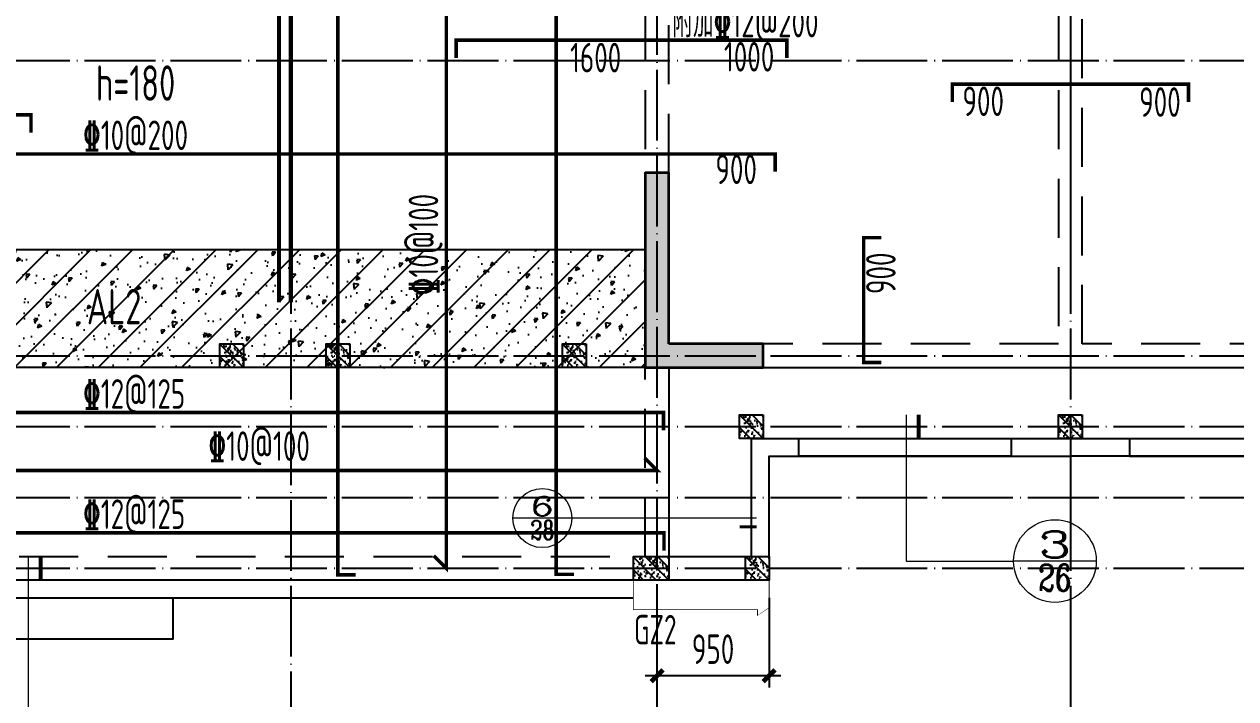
# Model space of a CAD drawing. Extents: x 393367 to 3005760, y 4998 to 826018.
# Drawn here: x 2511249 to 2521507, y 486396 to 492109 of the extents above; entities that cross this region are included whole.
import ezdxf
from ezdxf.enums import TextEntityAlignment as Align

# ---------------------------------------------------------------- set-up
doc = ezdxf.new("R2010")
doc.units = 0
doc.header["$LTSCALE"] = 1000
for name, pattern in [('CENTER', [8, 5, -1, 1, -1]), ('DASH', [0.35, 0.25, -0.1]), ('DASHED', [0.75, 0.5, -0.25]), ('DOTE', [2.4200000000000004, 2, -0.2, 0.02, -0.2])]:
    doc.linetypes.add(name, pattern=pattern)
doc.layers.get('0').update_dxf_attribs({"linetype": 'CONTINUOUS'})
doc.layers.get('Defpoints').update_dxf_attribs({"linetype": 'CONTINUOUS'})
for name, color, linetype in [('BEAM', 4, 'DASH'), ('DIM', 3, 'CONTINUOUS'), ('DOTE', 8, 'DOTE'), ('PUB_TEXT', 7, 'CONTINUOUS'), ('S-大样-砼线', 7, 'CONTINUOUS'), ('S-板正筋', 2, 'CONTINUOUS'), ('S-板正筋文字', 3, 'CONTINUOUS'), ('S-板负筋', 13, 'CONTINUOUS'), ('S-板负筋文字', 4, 'CONTINUOUS'), ('S-板负筋标注', 7, 'CONTINUOUS'), ('S-构造柱', 212, 'CONTINUOUS'), ('S-构造柱编号', 130, 'CONTINUOUS'), ('S-梁', 4, 'DASHED'), ('S-梁实线', 4, 'CONTINUOUS'), ('S-楼板文字', 7, 'CONTINUOUS'), ('S-砼墙', 150, 'CONTINUOUS'), ('S-砼墙填充', 251, 'CONTINUOUS'), ('TEXT', 7, 'CONTINUOUS'), ('THIN', 7, 'CONTINUOUS'), ('板面附加钢筋', 4, 'CONTINUOUS'), ('看线', 251, 'CONTINUOUS')]:
    doc.layers.add(name, color=color, linetype=linetype)
doc.layers.add('DIM_IDEN', color=3, linetype='CONTINUOUS', lineweight=15)
doc.styles.add('_TCH_LABEL', font='COMPLEX', dxfattribs={"bigfont": 'GBCBIG'})
doc.styles.add('TSSD_Rein', font='Tssdeng.shx', dxfattribs={"width": 0.7, "bigfont": 'hztxt.shx'})
doc.dimstyles.new('TSSD_100_100$0', dxfattribs={"dimtxt": 250, "dimasz": 100, "dimexe": 100, "dimexo": 250, "dimgap": 100, "dimtad": 1, "dimdec": 0, "dimzin": 0, "dimdsep": 46, "dimtxsty": 'TSSD_Rein', "dimblk": 'ARCHTICK', "dimcen": 0, "dimdle": 100, "dimclrt": 7, "dimadec": 0, "dimazin": 0, "dimtfac": 1, "dimtdec": 0, "dimtix": 1, "dimtmove": 2, "dimatfit": 3, "dimldrblk": '_tsdbk', "dimfxl": 1, "dimtolj": 1, "dimtzin": 0, "dimarcsym": 0})

# ---------------------------------------------------------------- blocks, each defined once
blk = doc.blocks.new('二层')
at = {"layer": 'S-砼墙填充'}
blk.add_hatch(color=142, dxfattribs=at).paths.add_polyline_path([(24000.19296103204, -10150.00023589039), (24000.19296196755, -8700.000273788464), (23800.19296203228, -8700.000273659243), (23800.19296096778, -10350.00023555721), (24800.19926288864, -10350.00023666827), (24800.19926311122, -10150.00023677933)])
at = {"layer": 'S-梁'}
for p, q in [((23800.19296298362, -5750.011108581326), (23800.19296201644, -8700.000273690908)), ((24000.19296198385, -8700.000273756566), (24000.19296295103, -5750.010369877215)), ((27300.19313100027, -5749.998365742504), (27300.19313100027, -10150.00023672369)), ((27500.19313100027, -10150.00023672369), (27500.19313100027, -5749.998468855396)), ((27300.19313100027, -10150.00023672369), (24800.19926299993, -10150.00023672369)), ((30000.18699900014, -10150.00023672369), (27500.19313100027, -10150.00023672369)), ((23799.99644913059, -11950.00023682055), (23799.99644809868, -10350.00023672369)), ((16999.9984182925, -11950.00024120748), (23799.99644913059, -11950.00023682055))]:
    blk.add_line(p, q, dxfattribs=at)
at = {"layer": 'S-梁实线'}
for p, q in [((23999.99644803395, -10350.00023672369), (23999.99644906633, -11950.00023669156)), ((24800.19926299993, -10350.00023672369), (27400.19313100027, -10350.00023672369)), ((27400.19313100027, -10350.00023672369), (30000.18699900014, -10350.00023672369)), ((23999.99644906633, -11950.00023669156), (24849.99644909846, -11950.000236272)), ((24849.99644909846, -11950.000236272), (24849.99644922744, -12150.0002362075)), ((23899.99644922744, -12150.00023669156), (15900.00103890803, -12150.0041983354)), ((24849.99644922744, -12150.0002362075), (23899.99644922744, -12150.00023669156))]:
    blk.add_line(p, q, dxfattribs=at)
at = {"layer": 'S-砼墙', "color": 150, "lineweight": 35}
blk.add_lwpolyline([(24000.19296103204, -10150.00023589039), (24000.19296196755, -8700.000273788464), (23800.19296203228, -8700.000273659243), (23800.19296096778, -10350.00023555721), (24800.19926288864, -10350.00023666827), (24800.19926311122, -10150.00023677933)], close=True, dxfattribs=at)
blk = doc.blocks.new('A$C3AD31606')
at = {"layer": 'BEAM', "linetype": 'ByBlock'}
h = blk.add_hatch(dxfattribs=at)
h.set_pattern_fill('ARMORED', color=252, scale=50, angle=180, style=0)
h.set_pattern_definition([(229.9999999999999, (-200570.9387563858, 1916511.613366324), (-358.6300913003767, 31.37606749129769), [37.49999999999997, -412.4999999999998]), (175, (-200570.9387563858, 1916511.613366324), (69.37566680649986, -376.0960668500059), [30, -330]), (280.4514, (-200600.8245963855, 1916514.228036324), (-289.2546908570109, -344.7197710304767), [31.87009499999983, -350.5710559999973]), (226.1842, (-200570.9387563858, 1916411.613366324), (-533.6205243128222, 82.75950716450924), [56.25, -618.75]), (276.6356, (-200615.4071288863, 1916418.510019825), (-467.3313527743519, -487.0589354502206), [47.80514399999959, -525.8564999999935]), (171.1842, (-200570.9387563858, 1916411.613366324), (-467.3309725668138, -487.0593004626621), [44.99999999999966, -494.9999999999973]), (201, (-200620.9387563858, 1916436.613366324), (-298.4535260592307, 201.3094453326695), [37.5, -412.5]), (145.9999999999999, (-200620.9387563858, 1916436.613366324), (-121.657665960791, -362.5750225234265), [30, -329.9999999999999]), (251.4514, (-200645.8098728862, 1916453.389169324), (-420.1113142907451, -161.265248354976), [31.87009499999983, -350.5710559999973]), (217.5, (-200570.9387563858, 1916511.613366324), (-6.079927658645395, -166.4469269156558), [0, -325.9999999999995, 0, -334.9999999999995, 0, -331.2499999999995]), (187.5, (-200570.9387563858, 1916511.613366324), (-131.5347687210744, -197.2058559411801), [0, -191, 0, -318.5, 0, -126.25]), (147.4999999999999, (-200459.4387563858, 1916511.613366324), (-266.9112180862045, 11.27743586719), [0, -125, 0, -389.9999999999998, 0, -517.4999999999997]), (137.5, (-200409.4387563858, 1916511.613366324), (-291.5930846711931, -50.0524911661587), [0, -162.4999999999997, 0, -258.9999999999995, 0, -367.4999999999995]), (225, (-200570.9387563858, 1916511.613366324), (176.7766952966368, -176.7766952966369), [])])
h.paths.add_polyline_path([(23900.19237627229, 2090.310896503855), (17100.19434484188, 2090.311133436917), (17100.19434484188, 3090.311133436917), (23900.19237627229, 3090.310896503855)])
at = {"layer": 'S-构造柱'}
h = blk.add_hatch(dxfattribs=at)
h.set_pattern_fill('ARMORED', color=256, scale=15, angle=-90.00000000000001, style=0)
h.set_pattern_definition([(320, (-133889.4093842306, 3280763.765218325), (-9.412820247389286, -107.589027390113), [11.25, -123.75]), (265, (-133889.4093842306, 3280763.765218325), (112.8288200550018, 20.81270004194998), [9, -99]), (10.45139999999996, (-133890.1937852302, 3280754.799466327), (103.415931309143, -86.77640725710324), [9.561028499999967, -105.1713167999997]), (316.1842, (-133859.4093842306, 3280763.765218325), (-24.82785214935274, -160.0861572938467), [16.875, -185.625]), (6.635599999999986, (-133861.4783802801, 3280750.424706575), (146.1176806350662, -140.1994058323055), [14.34154319999978, -157.7569499999965]), (261.1841999999999, (-133859.4093842306, 3280763.765218325), (146.1177901387987, -140.1992917700441), [13.49999999999979, -148.4999999999966]), (290.9999999999999, (-133866.9093842306, 3280748.765218325), (-60.39283359980084, -89.53605781776923), [11.25, -123.75]), (236, (-133866.9093842306, 3280748.765218325), (108.772506757028, -36.49729978823728), [8.999999999999998, -98.99999999999999]), (341.4514, (-133871.942125129, 3280741.303883377), (48.37957450649284, -126.0333942872235), [9.5610285, -105.1713168]), (307.5, (-133889.4093842306, 3280763.765218325), (49.93407807469672, -1.823978297593609), [0, -97.79999999999828, 0, -100.4999999999983, 0, -99.37499999999828]), (277.5, (-133889.4093842306, 3280763.765218325), (59.16175678235403, -39.46043061632231), [0, -57.29999999999999, 0, -95.54999999999998, 0, -37.87499999999999]), (237.5, (-133889.4093842306, 3280797.215218324), (-3.383230760156985, -80.07336542586137), [0, -37.5, 0, -117, 0, -155.25]), (227.5, (-133889.4093842306, 3280812.215218324), (15.01574734984763, -87.47792540135794), [0, -48.75, 0, -77.69999999999999, 0, -110.25]), (315, (-133889.4093842306, 3280763.765218325), (53.03300858899107, 53.03300858899105), [])])
h.paths.add_polyline_path([(20499.99907827843, 2290.311370963696), (20499.99907827843, 2090.311370963696), (20299.99941526493, 2090.311370967887), (20299.99941526493, 2290.311370967887)])
h = blk.add_hatch(dxfattribs=at)
h.set_pattern_fill('ARMORED', color=256, scale=15, angle=-90.00000000000001, style=0)
h.set_pattern_definition([(320, (-132989.4090468818, 3280763.761032519), (-9.412820247389286, -107.589027390113), [11.25, -123.75]), (265, (-132989.4090468818, 3280763.761032519), (112.8288200550018, 20.81270004194998), [9, -99]), (10.45139999999996, (-132990.1934478814, 3280754.795280521), (103.415931309143, -86.77640725710324), [9.561028499999967, -105.1713167999997]), (316.1842, (-132959.4090468818, 3280763.761032519), (-24.82785214935274, -160.0861572938467), [16.875, -185.625]), (6.635599999999986, (-132961.4780429313, 3280750.420520769), (146.1176806350662, -140.1994058323055), [14.34154319999978, -157.7569499999965]), (261.1841999999999, (-132959.4090468818, 3280763.761032519), (146.1177901387987, -140.1992917700441), [13.49999999999978, -148.4999999999965]), (290.9999999999999, (-132966.9090468818, 3280748.761032519), (-60.39283359980084, -89.53605781776923), [11.25, -123.75]), (236, (-132966.9090468818, 3280748.761032519), (108.772506757028, -36.49729978823728), [8.999999999999998, -98.99999999999999]), (341.4514, (-132971.9417877803, 3280741.299697571), (48.37957450649284, -126.0333942872235), [9.5610285, -105.1713168]), (307.5, (-132989.4090468818, 3280763.761032519), (49.93407807469672, -1.823978297593609), [0, -97.79999999999826, 0, -100.4999999999983, 0, -99.37499999999827]), (277.5, (-132989.4090468818, 3280763.761032519), (59.16175678235403, -39.46043061632231), [0, -57.29999999999999, 0, -95.54999999999998, 0, -37.87499999999999]), (237.5, (-132989.4090468818, 3280797.211032518), (-3.383230760156985, -80.07336542586137), [0, -37.5, 0, -117, 0, -155.25]), (227.5, (-132989.4090468818, 3280812.211032518), (15.01574734984763, -87.47792540135794), [0, -48.75, 0, -77.69999999999999, 0, -110.25]), (315, (-132989.4090468818, 3280763.761032519), (53.03300858899107, 53.03300858899105), [])])
h.paths.add_polyline_path([(21399.99941562722, 2290.30718515761), (21399.99941562722, 2090.30718515761), (21199.99975261372, 2090.307185161801), (21199.99975261372, 2290.307185161801)])
h = blk.add_hatch(dxfattribs=at)
h.set_pattern_fill('ARMORED', color=256, scale=15, angle=-90.00000000000001, style=0)
h.set_pattern_definition([(320, (-130989.4093838683, 3280763.76521844), (-9.412820247389286, -107.589027390113), [11.25, -123.75]), (265, (-130989.4093838683, 3280763.76521844), (112.8288200550018, 20.81270004194998), [9, -99]), (10.45139999999996, (-130990.1937848679, 3280754.799466441), (103.415931309143, -86.77640725710324), [9.561028499999967, -105.1713167999997]), (316.1842, (-130959.4093838683, 3280763.76521844), (-24.82785214935274, -160.0861572938467), [16.875, -185.625]), (6.635599999999986, (-130961.4783799178, 3280750.424706689), (146.1176806350662, -140.1994058323055), [14.34154319999978, -157.7569499999964]), (261.1841999999999, (-130959.4093838683, 3280763.76521844), (146.1177901387987, -140.1992917700441), [13.49999999999978, -148.4999999999965]), (290.9999999999999, (-130966.9093838683, 3280748.76521844), (-60.39283359980084, -89.53605781776923), [11.25, -123.75]), (236, (-130966.9093838683, 3280748.76521844), (108.772506757028, -36.49729978823728), [8.999999999999998, -98.99999999999999]), (341.4514, (-130971.9421247668, 3280741.303883492), (48.37957450649284, -126.0333942872235), [9.5610285, -105.1713168]), (307.5, (-130989.4093838683, 3280763.76521844), (49.93407807469672, -1.823978297593609), [0, -97.79999999999824, 0, -100.4999999999982, 0, -99.37499999999824]), (277.5, (-130989.4093838683, 3280763.76521844), (59.16175678235403, -39.46043061632231), [0, -57.29999999999999, 0, -95.54999999999998, 0, -37.87499999999999]), (237.5, (-130989.4093838683, 3280797.215218439), (-3.383230760156985, -80.07336542586137), [0, -37.5, 0, -117, 0, -155.25]), (227.5, (-130989.4093838683, 3280812.215218439), (15.01574734984763, -87.47792540135794), [0, -48.75, 0, -77.69999999999999, 0, -110.25]), (315, (-130989.4093838683, 3280763.76521844), (53.03300858899107, 53.03300858899105), [])])
h.paths.add_polyline_path([(23399.99907864071, 2290.311371078365), (23399.99907864071, 2090.311371078365), (23199.99941562722, 2090.311371082556), (23199.99941562722, 2290.311371082556)])
h = blk.add_hatch(dxfattribs=at)
h.set_pattern_fill('ARMORED', color=256, scale=15, angle=-90.00000000000001, style=0)
h.set_pattern_definition([(320, (-129489.4093841999, 3280163.761032279), (-9.412820247389286, -107.589027390113), [11.25, -123.75]), (265, (-129489.4093841999, 3280163.761032279), (112.8288200550018, 20.81270004194998), [9, -99]), (10.45139999999996, (-129490.1937851994, 3280154.795280281), (103.415931309143, -86.77640725710324), [9.561028499999967, -105.1713167999997]), (316.1842, (-129459.4093841999, 3280163.761032279), (-24.82785214935274, -160.0861572938467), [16.875, -185.625]), (6.635599999999986, (-129461.4783802493, 3280150.420520528), (146.1176806350662, -140.1994058323055), [14.34154319999978, -157.7569499999965]), (261.1841999999999, (-129459.4093841999, 3280163.761032279), (146.1177901387987, -140.1992917700441), [13.49999999999978, -148.4999999999965]), (290.9999999999999, (-129466.9093841999, 3280148.761032279), (-60.39283359980084, -89.53605781776923), [11.25, -123.75]), (236, (-129466.9093841999, 3280148.761032279), (108.772506757028, -36.49729978823728), [8.999999999999998, -98.99999999999999]), (341.4514, (-129471.9421250983, 3280141.299697331), (48.37957450649284, -126.0333942872235), [9.5610285, -105.1713168]), (307.5, (-129489.4093841999, 3280163.761032279), (49.93407807469672, -1.823978297593609), [0, -97.79999999999826, 0, -100.4999999999983, 0, -99.37499999999827]), (277.5, (-129489.4093841999, 3280163.761032279), (59.16175678235403, -39.46043061632231), [0, -57.29999999999999, 0, -95.54999999999998, 0, -37.87499999999999]), (237.5, (-129489.4093841999, 3280197.211032278), (-3.383230760156985, -80.07336542586137), [0, -37.5, 0, -117, 0, -155.25]), (227.5, (-129489.4093841999, 3280212.211032278), (15.01574734984763, -87.47792540135794), [0, -48.75, 0, -77.69999999999999, 0, -110.25]), (315, (-129489.4093841999, 3280163.761032279), (53.03300858899107, 53.03300858899105), [])])
h.paths.add_polyline_path([(24899.99907830916, 1690.30718491727), (24899.99907830916, 1490.30718491727), (24699.99941530172, 1490.307184921461), (24699.99941530172, 1690.307184921461)])
h = blk.add_hatch(dxfattribs=at)
h.set_pattern_fill('ARMORED', color=256, scale=15, angle=-90.00000000000001, style=0)
h.set_pattern_definition([(320, (-126789.4092156989, 3280163.76521844), (-9.412820247389286, -107.589027390113), [11.25, -123.75]), (265, (-126789.4092156989, 3280163.76521844), (112.8288200550018, 20.81270004194998), [9, -99]), (10.45139999999996, (-126790.1936166985, 3280154.799466442), (103.415931309143, -86.77640725710324), [9.561028499999967, -105.1713167999997]), (316.1842, (-126759.4092156989, 3280163.76521844), (-24.82785214935274, -160.0861572938467), [16.875, -185.625]), (6.635599999999986, (-126761.4782117484, 3280150.42470669), (146.1176806350662, -140.1994058323055), [14.34154319999978, -157.7569499999965]), (261.1841999999999, (-126759.4092156989, 3280163.76521844), (146.1177901387987, -140.1992917700441), [13.49999999999978, -148.4999999999965]), (290.9999999999999, (-126766.9092156989, 3280148.76521844), (-60.39283359980084, -89.53605781776923), [11.25, -123.75]), (236, (-126766.9092156989, 3280148.76521844), (108.772506757028, -36.49729978823728), [8.999999999999998, -98.99999999999999]), (341.4514, (-126771.9419565974, 3280141.303883493), (48.37957450649284, -126.0333942872235), [9.5610285, -105.1713168]), (307.5, (-126789.4092156989, 3280163.76521844), (49.93407807469672, -1.823978297593609), [0, -97.79999999999825, 0, -100.4999999999983, 0, -99.37499999999825]), (277.5, (-126789.4092156989, 3280163.76521844), (59.16175678235403, -39.46043061632231), [0, -57.29999999999999, 0, -95.54999999999998, 0, -37.87499999999999]), (237.5, (-126789.4092156989, 3280197.21521844), (-3.383230760156985, -80.07336542586137), [0, -37.5, 0, -117, 0, -155.25]), (227.5, (-126789.4092156989, 3280212.21521844), (15.01574734984763, -87.47792540135794), [0, -48.75, 0, -77.69999999999999, 0, -110.25]), (315, (-126789.4092156989, 3280163.76521844), (53.03300858899107, 53.03300858899105), [])])
h.paths.add_polyline_path([(27599.9992468101, 1690.311371079704), (27599.9992468101, 1490.311371079704), (27399.99958380265, 1490.311371083895), (27399.99958380265, 1690.311371083895)])
h = blk.add_hatch(dxfattribs=at)
h.set_pattern_fill('ARMORED', color=256, scale=15, angle=-90.00000000000001, style=0)
h.set_pattern_definition([(320, (-130289.4093842003, 3278963.761032268), (-9.412820247389286, -107.589027390113), [11.25, -123.75]), (265, (-130289.4093842003, 3278963.761032268), (112.8288200550018, 20.81270004194998), [9, -99]), (10.45139999999996, (-130290.1937851999, 3278954.79528027), (103.415931309143, -86.77640725710324), [9.561028499999967, -105.1713167999997]), (316.1842, (-130259.4093842003, 3278963.761032268), (-24.82785214935274, -160.0861572938467), [16.875, -185.625]), (6.635599999999986, (-130261.4783802498, 3278950.420520518), (146.1176806350662, -140.1994058323055), [14.34154319999978, -157.7569499999965]), (261.1841999999999, (-130259.4093842003, 3278963.761032268), (146.1177901387987, -140.1992917700441), [13.49999999999978, -148.4999999999965]), (290.9999999999999, (-130266.9093842003, 3278948.761032268), (-60.39283359980084, -89.53605781776923), [11.25, -123.75]), (236, (-130266.9093842003, 3278948.761032268), (108.772506757028, -36.49729978823728), [8.999999999999998, -98.99999999999999]), (341.4514, (-130271.9421250988, 3278941.299697321), (48.37957450649284, -126.0333942872235), [9.5610285, -105.1713168]), (307.5, (-130289.4093842003, 3278963.761032268), (49.93407807469672, -1.823978297593609), [0, -97.79999999999826, 0, -100.4999999999983, 0, -99.37499999999827]), (277.5, (-130289.4093842003, 3278963.761032268), (59.16175678235403, -39.46043061632231), [0, -57.29999999999999, 0, -95.54999999999998, 0, -37.87499999999999]), (237.5, (-130289.4093842003, 3278997.211032268), (-3.383230760156985, -80.07336542586137), [0, -37.5, 0, -117, 0, -155.25]), (227.5, (-130289.4093842003, 3279012.211032268), (15.01574734984763, -87.47792540135794), [0, -48.75, 0, -77.69999999999999, 0, -110.25]), (315, (-130289.4093842003, 3278963.761032268), (53.03300858899107, 53.03300858899105), [])])
h.paths.add_polyline_path([(24099.9990783087, 490.3071849072003), (24099.9990783087, 290.3071849072003), (23799.99941530125, 290.3071849113912), (23799.99941530125, 490.3071849113912)])
h = blk.add_hatch(dxfattribs=at)
h.set_pattern_fill('ARMORED', color=256, scale=15, angle=-90.00000000000001, style=0)
h.set_pattern_definition([(320, (-129439.4090472115, 3278963.761032299), (-9.412820247389286, -107.589027390113), [11.25, -123.75]), (265, (-129439.4090472115, 3278963.761032299), (112.8288200550018, 20.81270004194998), [9, -99]), (10.45139999999996, (-129440.1934482111, 3278954.795280301), (103.415931309143, -86.77640725710324), [9.561028499999967, -105.1713167999997]), (316.1842, (-129409.4090472115, 3278963.761032299), (-24.82785214935274, -160.0861572938467), [16.875, -185.625]), (6.635599999999986, (-129411.478043261, 3278950.420520549), (146.1176806350662, -140.1994058323055), [14.34154319999978, -157.7569499999965]), (261.1841999999999, (-129409.4090472115, 3278963.761032299), (146.1177901387987, -140.1992917700441), [13.49999999999979, -148.4999999999966]), (290.9999999999999, (-129416.9090472115, 3278948.761032299), (-60.39283359980084, -89.53605781776923), [11.25, -123.75]), (236, (-129416.9090472115, 3278948.761032299), (108.772506757028, -36.49729978823728), [8.999999999999998, -98.99999999999999]), (341.4514, (-129421.94178811, 3278941.299697352), (48.37957450649284, -126.0333942872235), [9.5610285, -105.1713168]), (307.5, (-129439.4090472115, 3278963.761032299), (49.93407807469672, -1.823978297593609), [0, -97.79999999999828, 0, -100.4999999999983, 0, -99.37499999999828]), (277.5, (-129439.4090472115, 3278963.761032299), (59.16175678235403, -39.46043061632231), [0, -57.29999999999999, 0, -95.54999999999998, 0, -37.87499999999999]), (237.5, (-129439.4090472115, 3278997.211032298), (-3.383230760156985, -80.07336542586137), [0, -37.5, 0, -117, 0, -155.25]), (227.5, (-129439.4090472115, 3279012.211032298), (15.01574734984763, -87.47792540135794), [0, -48.75, 0, -77.69999999999999, 0, -110.25]), (315, (-129439.4090472115, 3278963.761032299), (53.03300858899107, 53.03300858899105), [])])
h.paths.add_polyline_path([(24949.99941529753, 490.3071849378757), (24949.99941529753, 290.3071849378757), (24749.99975229008, 290.3071849420667), (24749.99975229008, 490.3071849420667)])
at = {"layer": 'BEAM', "linetype": 'ByBlock'}
blk.add_lwpolyline([(23900.19237627229, 2090.310896503855), (17100.19434484188, 2090.311133436917), (17100.19434484188, 3090.311133436917), (23900.19237627229, 3090.310896503855)], close=True, dxfattribs=at)
at = {"layer": 'S-构造柱'}
for points in [[(20499.99907827843, 2290.311370963696), (20499.99907827843, 2090.311370963696), (20299.99941526493, 2090.311370967887), (20299.99941526493, 2290.311370967887)], [(21399.99941562722, 2290.30718515761), (21399.99941562722, 2090.30718515761), (21199.99975261372, 2090.307185161801), (21199.99975261372, 2290.307185161801)], [(23399.99907864071, 2290.311371078365), (23399.99907864071, 2090.311371078365), (23199.99941562722, 2090.311371082556), (23199.99941562722, 2290.311371082556)], [(24899.99907830916, 1690.30718491727), (24899.99907830916, 1490.30718491727), (24699.99941530172, 1490.307184921461), (24699.99941530172, 1690.307184921461)], [(27599.9992468101, 1690.311371079704), (27599.9992468101, 1490.311371079704), (27399.99958380265, 1490.311371083895), (27399.99958380265, 1690.311371083895)], [(24099.9990783087, 490.3071849072003), (24099.9990783087, 290.3071849072003), (23799.99941530125, 290.3071849113912), (23799.99941530125, 490.3071849113912)], [(24949.99941529753, 490.3071849378757), (24949.99941529753, 290.3071849378757), (24749.99975229008, 290.3071849420667), (24749.99975229008, 490.3071849420667)]]:
    blk.add_lwpolyline(points, close=True, dxfattribs=at)
at = {"layer": '板面附加钢筋', "color": 5, "linetype": 'DASH', "const_width": 35}
for points in [[(20799.99941529986, 6890.285601432784), (20799.99941530544, 2641.811199482181)], [(20899.90221072454, 6890.285601432784), (20899.90221073059, 2641.811199482181)]]:
    blk.add_lwpolyline(points, dxfattribs=at)
at = {"layer": 'S-构造柱编号', "color": 2, "linetype": 'ByBlock', "style": 'TSSD_Rein', "width": 0.65}
blk.add_text('GZ2', height=250, dxfattribs=at).set_placement((23805.55643566698, -254.4891312742257, 5.282134110142623e-09))
at = {"layer": 'TEXT', "color": 1, "style": 'TSSD_Rein', "width": 0.7}
blk.add_text('AL2', height=300, dxfattribs=at).set_placement((19634.71729833167, 2456.427043217467, -2.60276073612241e-09), align=Align.RIGHT)
blk = doc.blocks.new('A$C0DED0746')
at = {"color": 30, "const_width": 8}
blk.add_lwpolyline([(25150.09166085161, 499.9996507377364), (25150.09166085208, 199.9996507377364), (25050.09165160544, 199.9992124415003), (25050.09167009871, 249.9996497933753), (24000.09169816971, 249.9996398775838), (24000.09171666298, 500.000516470056)], dxfattribs=at)
at = {"layer": '看线', "color": 202, "ltscale": 0.5}
for points in [[(27200.09165628534, 1699.999650737736), (27200.09165628534, 1549.999650737736), (25400.09165628534, 1549.999650737736), (25400.09165628394, 1699.999650711892)], [(28200.09165633004, 1699.999650737736), (28200.09165633004, 1549.999650737736), (30000.09165633004, 1549.999650737736), (30000.09165633144, 1699.999650711892)], [(25150.09165174561, 699.9996522676665), (25150.091651842, 1549.999641421018), (27700.09168299101, 1549.999641398201)], [(30250.09166086931, 699.9996522676665), (30250.09166077338, 1549.999641421018), (27700.0916296239, 1549.999641398201)], [(18100.09061742248, 349.999650019221), (24000.09170556674, 349.9996500208508)], [(20100.09165776148, 349.999650019221), (20100.09165801294, -0.0003514562267810106), (18100.09165630443, -0.0003463930916041136), (18100.09165630443, 349.999650019221)]]:
    blk.add_lwpolyline(points, dxfattribs=at)
blk = doc.blocks.new('_ArchTick')
at = {"color": 0, "linetype": 'ByBlock', "const_width": 0.4}
blk.add_lwpolyline([(-0.5, -0.5), (0.5, 0.5)], dxfattribs=at)
blk = doc.blocks.new('*D3011')
at = {"layer": 'Defpoints', "color": 0}
for p in [(2516606.459544111, 487500.9305367109), (2517556.455993273, 487500.9305367109), (2516606.459544111, 486591.2839079825)]:
    blk.add_point(p, dxfattribs=at)
at = {"layer": 'DIM', "color": 0, "lineweight": -2}
for p, q in [((2516606.459544111, 487250.9305367109), (2516606.459544111, 486491.2839079825)), ((2517556.455993273, 487250.9305367109), (2517556.455993273, 486491.2839079825)), ((2517656.455993273, 486591.2839079825), (2516506.459544111, 486591.2839079825))]:
    blk.add_line(p, q, dxfattribs=at)
at = {"layer": 'DIM', "color": 0, "lineweight": -2, "xscale": 100, "yscale": 100, "zscale": 100, "rotation": 180}
blk.add_blockref('_ArchTick', (2516606.459544111, 486591.2839079825), dxfattribs=at)
at = {"layer": 'DIM', "color": 0, "lineweight": -2, "xscale": 100, "yscale": 100, "zscale": 100}
blk.add_blockref('_ArchTick', (2517556.455993273, 486591.2839079825), dxfattribs=at)
at = {"layer": 'DIM', "color": 7, "insert": (2517081.457768692, 486816.2839079825), "char_height": 250, "attachment_point": 5, "style": 'TSSD_Rein'}
blk.add_mtext('\\A1;950', dxfattribs=at)
blk = doc.blocks.new('_tsdbk')
blk.add_line((-1, 0), (0, 0))
at = {"const_width": 0.5}
blk.add_lwpolyline([(-0.7000000000000001, -0.7000000000000001), (0.7000000000000001, 0.7000000000000001)], dxfattribs=at)

msp = doc.modelspace()

# ---------------------------------------------------------------- linework, layer by layer
at = {"layer": 'DIM_IDEN', "color": 150}
for p, q in [((2518716.541506595, 488800.9305369606), (2518716.5415077, 487562.5080594884)), ((2515886.131137558, 487926.250769396), (2515386.131137558, 487926.250769396)), ((2517002.504193046, 487926.250769396), (2515886.131137558, 487926.250769396)), ((2517449.289960616, 487926.2507702161), (2517002.504193046, 487926.250769396)), ((2511283.4360554, 487600.9383923741), (2511283.436057056, 485746.3115148002)), ((2518716.5415077, 487562.5080594884), (2519625.557825943, 487562.5080594884)), ((2520325.557825943, 487562.5080594884), (2519625.557825943, 487562.5080594884))]:
    msp.add_line(p, q, dxfattribs=at)
for points, const_width in [([(2518821.541506595, 488800.9305370544), (2518821.541506773, 488600.9679537591)], 35), ([(2517449.289960754, 487851.2507702161), (2517306.459544114, 487851.2507699539)], 25), ([(2511388.4360554, 487600.9383924678), (2511388.436055579, 487400.9758091725)], 35)]:
    msp.add_lwpolyline(points, dxfattribs=dict(at, const_width=const_width))
for centre, radius in [((2515636.131137558, 487926.250769396), 250), ((2519975.557825943, 487562.5080594884), 350)]:
    msp.add_circle(centre, radius, dxfattribs=at)
at = {"layer": 'DOTE', "linetype": 'DOTE', "ltscale": 0.3}
for p, q in [((2513506.459544112, 504050.930544435), (2513506.459544112, 485500.930536711)), ((2520106.459544112, 504050.930544435), (2520106.459544112, 485500.930536711)), ((2516606.459544111, 493900.9305367112), (2516606.459544111, 485500.930536711)), ((2490706.45954411, 491800.9305366642), (2549506.459544114, 491800.9305366642)), ((2490706.45954411, 489300.9305367112), (2549506.459544114, 489300.9305367112)), ((2490706.45954411, 488700.9305367112), (2549506.459544114, 488700.9305367112)), ((2490706.45954411, 488100.9305367112), (2549506.459544114, 488100.9305367112)), ((2490706.45954411, 487500.930536711), (2549506.459544114, 487500.930536711))]:
    msp.add_line(p, q, dxfattribs=at)
at = {"layer": 'PUB_TEXT', "color": 6}
msp.add_lwpolyline([(2517406.459544119, 487600.930536659), (2517406.459375611, 488600.9263505486), (2522806.459712613, 488600.9263505486), (2522806.459712119, 487600.9263510416)], dxfattribs=at)
at = {"layer": 'S-板正筋', "const_width": 30}
for points in [[(2514717.347033859, 487606.9963217478), (2514823.413051038, 487500.9303045698), (2514823.413051038, 493900.9118399643), (2514717.347033859, 493794.8458227863)], [(2509712.720491549, 488435.6668021251), (2509606.654474371, 488329.600784947), (2516606.652505205, 488329.600784947), (2516500.586488028, 488435.6668021251)]]:
    msp.add_lwpolyline(points, dxfattribs=at)
at = {"layer": 'S-板负筋', "const_width": 30}
for points in [[(2515903.521666302, 487450.2371476825), (2515753.521666302, 487450.2371677787), (2515753.522028035, 494800.9293422936), (2515903.522028035, 494800.9293221974)], [(2514055.056441288, 487445.9088441447), (2513905.056441288, 487445.9088642409), (2513905.056749429, 494500.9116792917), (2514055.056749429, 494500.9116591956)], [(2517706.268165754, 491824.2679441384), (2517706.268165754, 491974.2679441384), (2514906.268166238, 491974.2679441384), (2514906.268166238, 491824.2679441384)], [(2519106.65267511, 491450.9308727618), (2519106.65267511, 491600.9308727618), (2521106.65267511, 491600.9308727618), (2521106.65267511, 491450.9308727618)], [(2519106.65267511, 491450.9308727618), (2519106.65267511, 491600.9308727618), (2521106.65267511, 491600.9308727618), (2521106.65267511, 491450.9308727618)], [(2508506.652888721, 491191.539413494), (2508506.652888721, 491341.539413494), (2511306.652888237, 491341.539413494), (2511306.652888237, 491191.539413494)], [(2517606.65250691, 490860.101918622), (2517606.65250691, 491010.101918622), (2508706.457959112, 491010.101918622), (2508706.457959112, 490860.101918622)], [(2518506.652226951, 489244.2356222451), (2518356.652226951, 489244.2356423412), (2518356.652375219, 490300.930776622), (2518506.652375219, 490300.9307565258)], [(2518506.652226951, 489244.2356222451), (2518356.652226951, 489244.2356423412), (2518356.652375219, 490300.9303067669), (2518506.652375219, 490300.9302866707)], [(2516660.980681249, 488669.911324498), (2516660.980681249, 488819.911324498), (2508706.457961951, 488819.911321014), (2508706.457961951, 488669.911321014)], [(2516666.099996697, 487650.9308558573), (2516666.099996697, 487800.9308558573), (2509505.024910049, 487800.9308558573), (2509505.024910049, 487650.9308558573)]]:
    msp.add_lwpolyline(points, dxfattribs=at)
at = {"layer": 'THIN', "linetype": 'CENTER'}
msp.add_line((2520106.459544118, 510783.7147255933), (2520106.459544106, 479771.306824455), dxfattribs=at)

# ---------------------------------------------------------------- block references
msp.add_blockref('A$C3AD31606', (2492606.460128806, 487110.6191656293))
at = {"layer": 'DOTE'}
msp.add_blockref('二层', (2492706.45954411, 499550.930544435), dxfattribs=at)
at = {"layer": 'S-大样-砼线'}
msp.add_blockref('A$C0DED0746', (2492406.367887804, 486900.9308859733), dxfattribs=at)

# ---------------------------------------------------------------- texts
at = {"layer": 'PUB_TEXT', "style": '_TCH_LABEL'}
for s, height, width, p, p2 in [('6', 160.9968943799849, 1.875000000001081, (2515535.50807857, 487946.3753811935), (2515736.754196546, 487946.3753811935)), ('28', 160.9968943799849, 0.7720588235298572, (2515535.50807857, 487745.1292632185), (2515736.754196546, 487745.1292632185)), ('3', 225.3956521319788, 1.875000000001082, (2519834.68554336, 487590.6825160049), (2520116.430108525, 487590.6825160049)), ('26', 225.3956521319788, 0.7720588235298571, (2519834.68554336, 487308.9379508399), (2520116.430108525, 487308.9379508399))]:
    msp.add_text(s, height=height, dxfattribs=dict(at, width=width)).set_placement(p, p2, align=Align.FIT)
at = {"layer": 'S-板正筋文字', "style": 'TSSD_Rein', "width": 0.699999988079071}
msp.add_text('%%13210@100', height=250, rotation=90, dxfattribs=at).set_placement((2514754.501092534, 489813.4626961846))
msp.add_text('%%13210@100', height=250, dxfattribs=at).set_placement((2512809.442334398, 488410.7412129681))
at = {"layer": 'S-板负筋文字', "style": 'TSSD_Rein', "width": 0.699999988079071}
for s, p in [('附加%%13212@200', (2516735.939581613, 491997.9055820684)), ('%%13210@200', (2511747.601018952, 491043.4548148736)), ('%%13212@125', (2511747.601019911, 488853.2642184179)), ('%%13212@125', (2511747.601019911, 487834.2837520151))]:
    msp.add_text(s, height=250, dxfattribs=at).set_placement(p)
at = {"layer": 'S-板负筋标注', "style": 'TSSD_Rein', "width": 0.699999988079071}
for s, p in [('1600', (2516087.244887291, 491951.4055747589)), ('1000', (2517386.545641906, 491958.0680303263)), ('900', (2519368.592689711, 491581.3236025461)), ('900', (2520864.865630953, 491574.6144688906)), ('900', (2517276.92423063, 491005.401323377))]:
    msp.add_text(s, height=250, dxfattribs=at).set_placement(p, align=Align.TOP_CENTER)
msp.add_text('900', height=250, rotation=89.99999203182331, dxfattribs=at).set_placement((2518377.09654233, 489999.5106538653), align=Align.TOP_CENTER)
at = {"layer": 'S-楼板文字', "style": 'TSSD_Rein', "width": 0.7}
msp.add_text('h=180', height=300, dxfattribs=at).set_placement((2511855.681093166, 491460.5219217852))

# ---------------------------------------------------------------- dimensions: what is measured, and where the dimension line sits
at = {"layer": 'DIM'}
dim = msp.add_linear_dim(base=(2516606.459544111, 486591.2839079825), p1=(2517556.455993273, 487500.9305367109), p2=(2516606.459544111, 487500.9305367109), dimstyle='TSSD_100_100$0', dxfattribs=at)
dim.commit()
dim.dimension.update_dxf_attribs({"geometry": '*D3011', "text_midpoint": (2517081.457768692, 486816.2839079825)})

doc.saveas('drawing.dxf')
